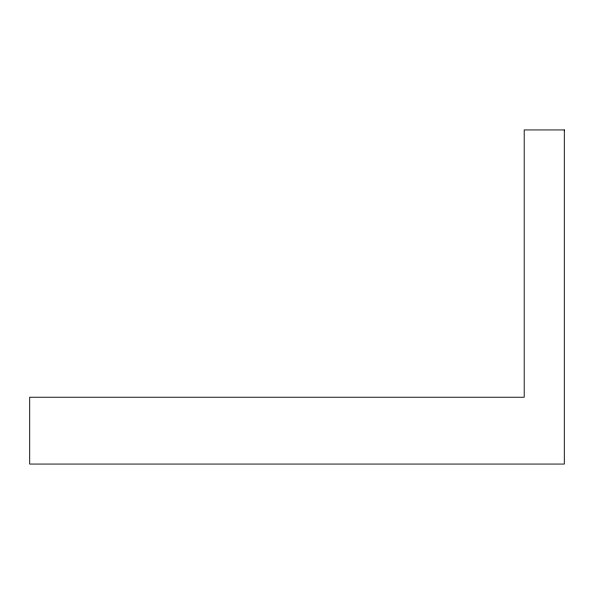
<?xml version="1.0" encoding="UTF-8"?>
<svg xmlns="http://www.w3.org/2000/svg" width="594" height="594" viewBox="0 0 594 594"><rect width="100%" height="100%" fill="white"/><g stroke="black" fill="none" stroke-linecap="round" stroke-linejoin="round"><path stroke-width="0.89" d="M564.3 129.938L524.205 129.938L524.205 397.238L29.7 397.238L29.7 464.063L564.3 464.063L564.3 129.938"/></g></svg>
